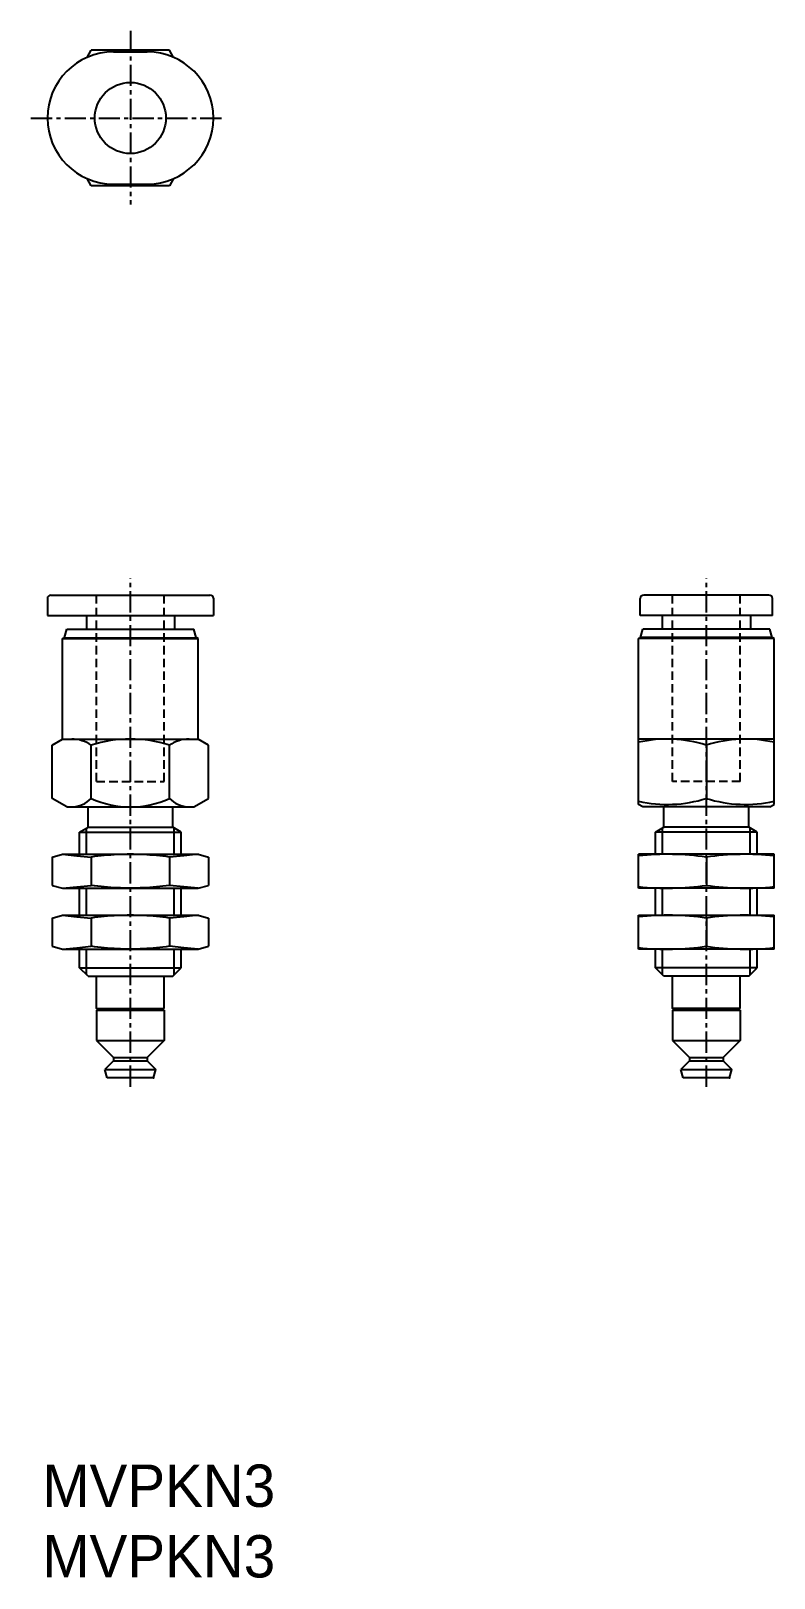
# Model space of a CAD drawing. Extents: x -456.5 to -412.6, y 9.5 to 100.8.
import ezdxf

# ---------------------------------------------------------------- set-up
doc = ezdxf.new("R2010")
doc.units = 0
doc.linetypes.add('CENTER', pattern=[2, 1.25, -0.25, 0.25, -0.25])
doc.linetypes.add('DASHED', pattern=[0.75, 0.5, -0.25])
doc.layers.get('0').update_dxf_attribs({"linetype": 'CONTINUOUS'})
doc.layers.add('CENTER', color=1, linetype='CENTER')

msp = doc.modelspace()

# ---------------------------------------------------------------- linework, layer by layer
at = {"color": 7, "linetype": 'CONTINUOUS'}
for p, q in [((-453.144, 99.26), (-452.9, 99.683)), ((-448.282, 99.683), (-452.9, 99.683)), ((-451.591, 99.583), (-449.591, 99.583)), ((-448.037, 99.26), (-448.282, 99.683)), ((-452.9, 91.683), (-453.144, 92.106)), ((-448.282, 91.683), (-452.9, 91.683)), ((-451.591, 91.783), (-449.591, 91.783)), ((-448.037, 92.106), (-448.282, 91.683)), ((-455.491, 67.36), (-455.491, 66.31)), ((-455.291, 67.51), (-445.891, 67.51)), ((-445.691, 67.36), (-445.691, 66.31)), ((-420.479, 66.31), (-420.479, 67.31)), ((-412.879, 67.51), (-420.279, 67.51)), ((-412.679, 66.31), (-412.679, 67.31)), ((-455.491, 66.31), (-445.691, 66.31)), ((-453.191, 66.31), (-453.191, 65.51)), ((-447.991, 66.31), (-447.991, 65.51)), ((-412.679, 66.31), (-420.479, 66.31)), ((-419.179, 66.31), (-419.179, 65.51)), ((-413.979, 66.31), (-413.979, 65.51)), ((-454.591, 64.943), (-454.475, 65.01)), ((-454.591, 64.943), (-446.591, 64.943)), ((-454.591, 59.01), (-454.591, 64.943)), ((-454.479, 64.993), (-446.702, 64.993)), ((-454.475, 65.01), (-454.341, 65.51)), ((-454.341, 65.51), (-446.841, 65.51)), ((-446.707, 65.01), (-446.841, 65.51)), ((-446.591, 64.943), (-446.707, 65.01)), ((-446.591, 59.01), (-446.591, 64.943)), ((-420.579, 64.943), (-420.463, 65.01)), ((-420.579, 55.154), (-420.579, 64.943)), ((-412.579, 64.943), (-420.579, 64.943)), ((-420.463, 65.01), (-420.329, 65.51)), ((-412.696, 65.01), (-420.463, 65.01)), ((-412.829, 65.51), (-420.329, 65.51)), ((-412.696, 65.01), (-412.829, 65.51)), ((-412.579, 64.943), (-412.696, 65.01)), ((-412.579, 55.154), (-412.579, 64.943)), ((-455.21, 58.652), (-454.591, 59.01)), ((-455.21, 55.511), (-455.21, 58.652)), ((-454.591, 59.01), (-446.591, 59.01)), ((-452.9, 55.511), (-452.9, 58.652)), ((-448.282, 55.511), (-448.282, 58.652)), ((-445.972, 58.652), (-446.591, 59.01)), ((-445.972, 55.511), (-445.972, 58.652)), ((-412.579, 59.01), (-420.579, 59.01)), ((-416.579, 58.652), (-416.579, 55.511)), ((-454.341, 55.01), (-455.21, 55.511)), ((-454.341, 55.01), (-446.841, 55.01)), ((-453.091, 53.81), (-453.091, 55.01)), ((-448.091, 53.81), (-448.091, 55.01)), ((-446.841, 55.01), (-445.972, 55.511)), ((-420.329, 55.01), (-420.579, 55.154)), ((-412.829, 55.01), (-420.329, 55.01)), ((-419.079, 53.81), (-419.079, 55.01)), ((-414.079, 53.81), (-414.079, 55.01)), ((-412.829, 55.01), (-412.579, 55.154)), ((-453.591, 53.521), (-453.091, 53.81)), ((-453.591, 53.521), (-447.591, 53.521)), ((-453.591, 52.21), (-453.591, 53.521)), ((-453.185, 52.21), (-453.185, 53.755)), ((-453.091, 53.81), (-448.091, 53.81)), ((-447.591, 53.521), (-448.091, 53.81)), ((-447.997, 52.21), (-447.997, 53.755)), ((-447.591, 52.21), (-447.591, 53.521)), ((-419.579, 53.521), (-419.079, 53.81)), ((-413.579, 53.521), (-419.579, 53.521)), ((-419.579, 52.21), (-419.579, 53.521)), ((-419.173, 52.21), (-419.173, 53.755)), ((-414.079, 53.81), (-419.079, 53.81)), ((-413.579, 53.521), (-414.079, 53.81)), ((-413.985, 52.21), (-413.985, 53.755)), ((-413.579, 52.21), (-413.579, 53.521)), ((-455.21, 52.044), (-454.591, 52.21)), ((-454.591, 52.21), (-446.591, 52.21)), ((-446.591, 52.21), (-445.972, 52.044)), ((-412.579, 52.21), (-420.579, 52.21)), ((-420.579, 50.21), (-420.579, 52.21)), ((-412.579, 50.21), (-412.579, 52.21)), ((-455.21, 52.044), (-455.21, 50.376)), ((-452.9, 52.044), (-452.9, 50.376)), ((-448.282, 52.044), (-448.282, 50.376)), ((-445.972, 52.044), (-445.972, 50.376)), ((-416.579, 52.044), (-416.579, 50.376)), ((-455.21, 50.376), (-454.591, 50.21)), ((-446.591, 50.21), (-445.972, 50.376)), ((-454.591, 50.21), (-446.591, 50.21)), ((-453.591, 48.61), (-453.591, 50.21)), ((-453.185, 48.61), (-453.185, 50.21)), ((-447.997, 48.61), (-447.997, 50.21)), ((-447.591, 48.61), (-447.591, 50.21)), ((-412.579, 50.21), (-420.579, 50.21)), ((-419.579, 48.61), (-419.579, 50.21)), ((-419.173, 48.61), (-419.173, 50.21)), ((-413.985, 48.61), (-413.985, 50.21)), ((-413.579, 48.61), (-413.579, 50.21)), ((-455.21, 48.444), (-454.591, 48.61)), ((-455.21, 48.444), (-455.21, 46.776)), ((-454.591, 48.61), (-446.591, 48.61)), ((-452.9, 48.444), (-452.9, 46.776)), ((-448.282, 48.444), (-448.282, 46.776)), ((-446.591, 48.61), (-445.972, 48.444)), ((-445.972, 48.444), (-445.972, 46.776)), ((-420.579, 48.61), (-412.579, 48.61)), ((-420.579, 46.61), (-420.579, 48.61)), ((-416.579, 48.444), (-416.579, 46.776)), ((-412.579, 46.61), (-412.579, 48.61)), ((-455.21, 46.776), (-454.591, 46.61)), ((-454.591, 46.61), (-446.591, 46.61)), ((-453.591, 45.51), (-453.591, 46.61)), ((-453.185, 45.104), (-453.185, 46.61)), ((-447.997, 45.104), (-447.997, 46.61)), ((-447.591, 45.51), (-447.591, 46.61)), ((-446.591, 46.61), (-445.972, 46.776)), ((-412.579, 46.61), (-420.579, 46.61)), ((-419.579, 45.51), (-419.579, 46.61)), ((-419.173, 45.104), (-419.173, 46.61)), ((-413.985, 45.104), (-413.985, 46.61)), ((-413.579, 45.51), (-413.579, 46.61)), ((-453.591, 45.51), (-447.591, 45.51)), ((-453.091, 45.01), (-453.591, 45.51)), ((-453.091, 45.01), (-448.091, 45.01)), ((-452.591, 43.11), (-452.591, 45.01)), ((-448.591, 43.11), (-448.591, 45.01)), ((-448.091, 45.01), (-447.591, 45.51)), ((-413.579, 45.51), (-419.579, 45.51)), ((-419.079, 45.01), (-419.579, 45.51)), ((-414.079, 45.01), (-419.079, 45.01)), ((-418.579, 43.11), (-418.579, 45.01)), ((-414.579, 43.11), (-414.579, 45.01)), ((-414.079, 45.01), (-413.579, 45.51)), ((-452.591, 43.11), (-448.591, 43.11)), ((-452.491, 43.01), (-452.591, 43.11)), ((-452.591, 43.01), (-452.591, 41.21)), ((-452.591, 43.01), (-448.591, 43.01)), ((-448.691, 43.01), (-448.591, 43.11)), ((-448.591, 43.01), (-448.591, 41.21)), ((-418.479, 43.01), (-418.579, 43.11)), ((-414.579, 43.11), (-418.579, 43.11)), ((-418.579, 43.01), (-418.579, 41.21)), ((-418.579, 43.01), (-414.579, 43.01)), ((-414.679, 43.01), (-414.579, 43.11)), ((-414.579, 43.01), (-414.579, 41.21)), ((-452.591, 41.21), (-451.591, 40.21)), ((-452.591, 41.21), (-448.591, 41.21)), ((-448.591, 41.21), (-449.591, 40.21)), ((-418.579, 41.21), (-417.579, 40.21)), ((-418.579, 41.21), (-414.579, 41.21)), ((-414.579, 41.21), (-415.579, 40.21)), ((-451.591, 40.21), (-451.591, 40.01)), ((-451.591, 40.21), (-449.591, 40.21)), ((-449.591, 40.21), (-449.591, 40.01)), ((-417.579, 40.21), (-417.579, 40.01)), ((-417.579, 40.21), (-415.579, 40.21)), ((-415.579, 40.21), (-415.579, 40.01)), ((-451.591, 40.01), (-452.091, 39.51)), ((-451.957, 39.01), (-452.091, 39.51)), ((-452.091, 39.51), (-449.091, 39.51)), ((-451.591, 40.01), (-449.591, 40.01)), ((-449.591, 40.01), (-449.091, 39.51)), ((-449.225, 39.01), (-449.091, 39.51)), ((-417.579, 40.01), (-418.079, 39.51)), ((-417.946, 39.01), (-418.079, 39.51)), ((-418.079, 39.51), (-415.079, 39.51)), ((-417.579, 40.01), (-415.579, 40.01)), ((-415.579, 40.01), (-415.079, 39.51)), ((-415.213, 39.01), (-415.079, 39.51)), ((-449.225, 39.01), (-451.957, 39.01)), ((-415.213, 39.01), (-417.946, 39.01))]:
    msp.add_line(p, q, dxfattribs=at)
at = {"color": 3, "linetype": 'DASHED'}
for p, q in [((-452.591, 56.51), (-452.591, 67.51)), ((-448.591, 56.51), (-448.591, 67.51)), ((-418.579, 56.51), (-418.579, 67.51)), ((-414.579, 56.51), (-414.579, 67.51)), ((-452.591, 56.51), (-448.591, 56.51)), ((-414.579, 56.51), (-418.579, 56.51))]:
    msp.add_line(p, q, dxfattribs=at)
at = {"color": 7, "linetype": 'CONTINUOUS'}
for points in [[(-454.591, 52.21), (-453.746, 52.127), (-452.9, 52.044)], [(-454.591, 52.21), (-453.746, 52.127), (-452.9, 52.044)], [(-446.591, 52.21), (-447.436, 52.127), (-448.282, 52.044)], [(-446.591, 52.21), (-447.436, 52.127), (-448.282, 52.044)], [(-454.591, 50.21), (-453.746, 50.293), (-452.9, 50.376)], [(-454.591, 50.21), (-453.746, 50.293), (-452.9, 50.376)], [(-446.591, 50.21), (-447.436, 50.293), (-448.282, 50.376)], [(-446.591, 50.21), (-447.436, 50.293), (-448.282, 50.376)], [(-454.591, 48.61), (-453.746, 48.527), (-452.9, 48.444)], [(-454.591, 48.61), (-453.746, 48.527), (-452.9, 48.444)], [(-446.591, 48.61), (-447.436, 48.527), (-448.282, 48.444)], [(-446.591, 48.61), (-447.436, 48.527), (-448.282, 48.444)], [(-454.591, 46.61), (-453.746, 46.693), (-452.9, 46.776)], [(-454.591, 46.61), (-453.746, 46.693), (-452.9, 46.776)], [(-446.591, 46.61), (-447.436, 46.693), (-448.282, 46.776)], [(-446.591, 46.61), (-447.436, 46.693), (-448.282, 46.776)]]:
    msp.add_lwpolyline(points, dxfattribs=at)
for points in [[(-448.282, 52.044, 0.023633), (-449.818, 52.191, 0.024094), (-451.363, 52.191, 0.023635), (-452.9, 52.044)], [(-448.282, 52.044, 0.023633), (-449.818, 52.191, 0.024094), (-451.363, 52.191, 0.023635), (-452.9, 52.044)], [(-448.282, 50.376, -0.023633), (-449.818, 50.228, -0.024094), (-451.363, 50.228, -0.023635), (-452.9, 50.376)], [(-448.282, 50.376, -0.023633), (-449.818, 50.228, -0.024094), (-451.363, 50.228, -0.023635), (-452.9, 50.376)], [(-448.282, 48.444, 0.023633), (-449.818, 48.591, 0.024094), (-451.363, 48.591, 0.023635), (-452.9, 48.444)], [(-448.282, 48.444, 0.023633), (-449.818, 48.591, 0.024094), (-451.363, 48.591, 0.023635), (-452.9, 48.444)], [(-448.282, 46.776, -0.023633), (-449.818, 46.628, -0.024094), (-451.363, 46.628, -0.023635), (-452.9, 46.776)], [(-448.282, 46.776, -0.023633), (-449.818, 46.628, -0.024094), (-451.363, 46.628, -0.023635), (-452.9, 46.776)]]:
    msp.add_lwpolyline(points, format="xyb", dxfattribs=at)
msp.add_circle((-450.591, 95.683), 2.1, dxfattribs=at)
for centre, radius, start, end in [((-451.591, 95.683), 3.9, 90, 270), ((-450.591, 95.683), 4, 77.07062, 102.92939), ((-449.591, 95.683), 3.9, 270, 90), ((-450.591, 95.683), 4, 257.07061, 282.92938), ((-455.291, 67.31), 0.2, 90, 180), ((-445.891, 67.31), 0.2, 0, 90), ((-420.279, 67.31), 0.2, 90, 180), ((-412.879, 67.31), 0.2, 0, 90), ((-454.055, 56.965), 2.045, 55.61576, 90), ((-454.055, 56.965), 2.045, 55.61576, 90), ((-450.591, 51.367), 7.643, 72.41205, 107.58795), ((-450.591, 51.367), 7.643, 72.41205, 107.58795), ((-447.127, 56.965), 2.045, 90, 124.38424), ((-447.127, 56.965), 2.045, 90, 124.38424), ((-418.889, 51.367), 7.643, 72.41205, 102.77972), ((-414.27, 51.367), 7.643, 77.22028, 107.58795), ((-454.055, 56.59), 1.58, 270, 316.96037), ((-454.055, 56.59), 1.58, 270, 316.96037), ((-450.591, 60.577), 5.567, 245.49132, 294.50867), ((-450.591, 60.577), 5.567, 245.49132, 294.50867), ((-447.127, 56.59), 1.58, 223.03963, 270), ((-447.127, 56.59), 1.58, 223.03963, 270), ((-418.889, 62.797), 7.643, 257.22028, 287.58795), ((-414.27, 62.797), 7.643, 252.41205, 282.77972), ((-418.889, 36.044), 16.166, 81.78679, 96.00289), ((-414.27, 36.044), 16.166, 83.99711, 98.21321), ((-418.889, 66.376), 16.166, 263.99711, 278.21321), ((-414.27, 66.376), 16.166, 261.78679, 276.00289), ((-418.889, 32.444), 16.166, 81.78679, 96.00289), ((-414.27, 32.444), 16.166, 83.99711, 98.21321), ((-418.889, 62.776), 16.166, 263.99711, 278.21321), ((-414.27, 62.776), 16.166, 261.78679, 276.00289)]:
    msp.add_arc(centre, radius, start, end, dxfattribs=at)
for p in [(-445.691, 95.683), (-450.591, 39.01), (-449.225, 39.01), (-416.579, 39.01), (-415.213, 39.01)]:
    msp.add_point(p, dxfattribs=at)
at = {"layer": 'CENTER', "color": 1, "linetype": 'CENTER'}
for p, q in [((-450.591, 100.824), (-450.591, 90.567)), ((-456.463, 95.683), (-445.151, 95.683)), ((-450.591, 38.489), (-450.591, 68.508)), ((-416.579, 38.489), (-416.579, 68.508))]:
    msp.add_line(p, q, dxfattribs=at)
msp.add_point((-450.591, 95.683), dxfattribs=at)

# ---------------------------------------------------------------- texts
at = {"color": 7, "linetype": 'CONTINUOUS'}
for p in [(-455.786, 13.678), (-455.786, 9.512)]:
    msp.add_text('MVPKN3', height=2.5, dxfattribs=at).set_placement(p)

doc.saveas('drawing.dxf')
